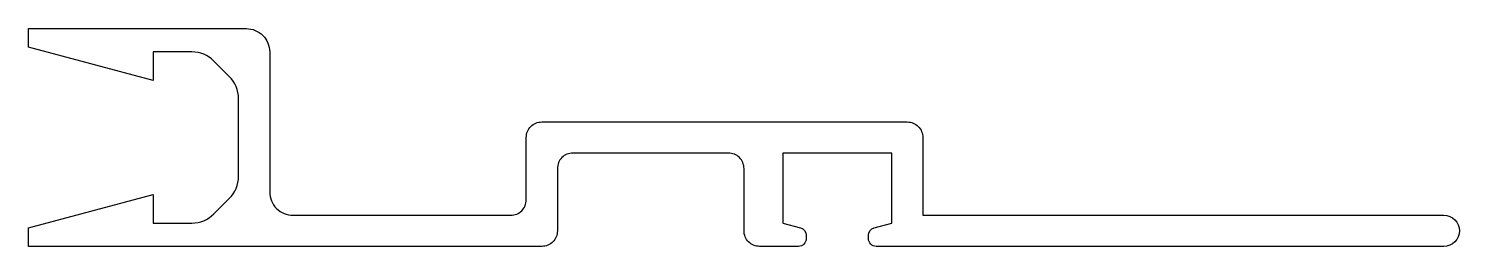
# Model space of a CAD drawing. Extents: x 429.2 to 521.2, y 712.7 to 726.7.
import ezdxf

# ---------------------------------------------------------------- set-up
doc = ezdxf.new("R2010")
doc.units = 0
doc.layers.get('0').update_dxf_attribs({"linetype": 'CONTINUOUS'})

msp = doc.modelspace()

# ---------------------------------------------------------------- linework, layer by layer
msp.add_lwpolyline([(441.143, 714.774), (442.133, 715.764, 0.20076), (442.729, 717.188), (442.729, 719.688), (442.729, 722.188, 0.20076), (442.133, 723.612), (441.143, 724.602, 0.198931), (439.729, 725.188), (437.229, 725.188), (437.229, 723.344), (429.229, 725.488), (429.229, 726.688), (443.229, 726.688, -0.414214), (444.729, 725.188), (444.729, 719.688), (444.729, 716.188, 0.414214), (446.229, 714.688), (460.229, 714.688, 0.414214), (461.229, 715.688), (461.229, 719.688, -0.414214), (462.229, 720.688), (485.729, 720.688, -0.414214), (486.729, 719.688), (486.729, 714.688), (520.229, 714.688, -1), (520.229, 712.688), (483.729, 712.688, -0.414214), (483.229, 713.188), (483.229, 713.402, -0.339454), (483.6, 713.885), (484.729, 714.188), (484.729, 718.688), (477.729, 718.688), (477.729, 714.188), (478.858, 713.885, -0.339454), (479.229, 713.402), (479.229, 713.188, -0.414214), (478.729, 712.688), (476.229, 712.688, -0.414214), (475.229, 713.688), (475.229, 717.688, 0.414214), (474.229, 718.688), (464.229, 718.688, 0.414214), (463.229, 717.688), (463.229, 713.688, -0.414214), (462.229, 712.688), (429.229, 712.688), (429.229, 713.888), (437.229, 716.032), (437.229, 714.188), (439.729, 714.188, 0.198931), (441.143, 714.774)], format="xyb")

doc.saveas('drawing.dxf')
